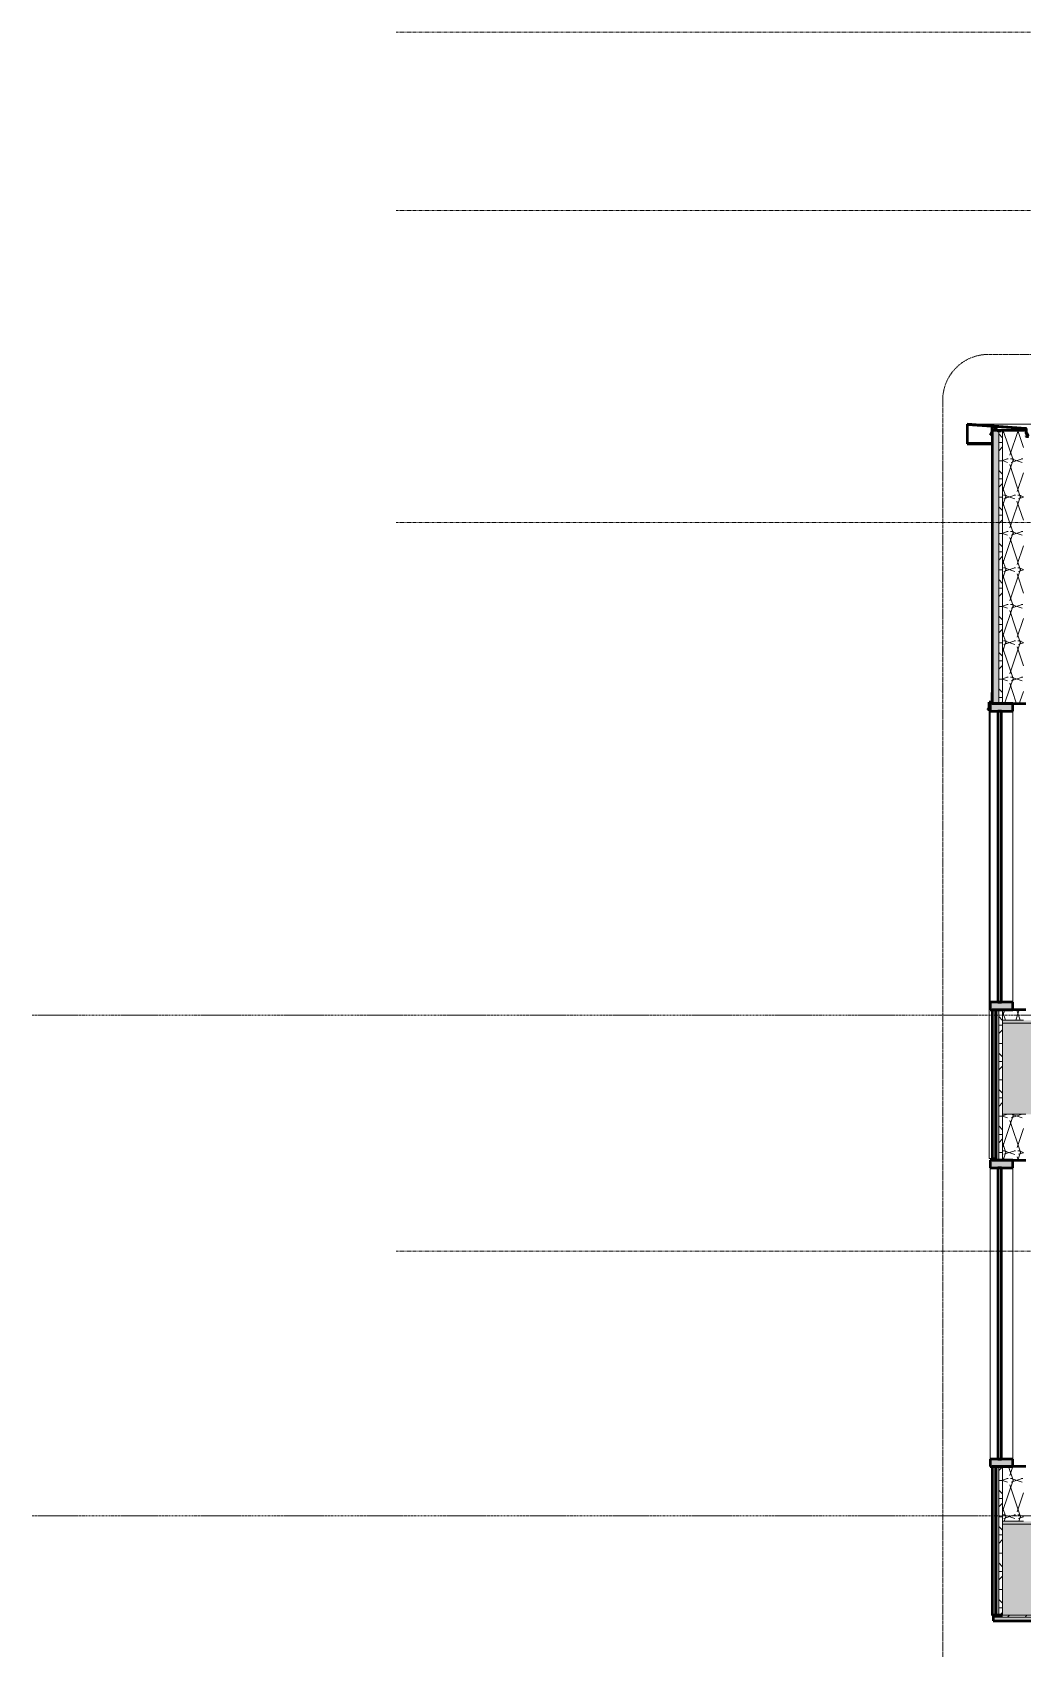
# Model space of a CAD drawing. Header units: inches. Extents: x 9610 to 16692, y -360 to 647.
# Drawn here: x 12974.3 to 13235.3, y 101 to 527 of the extents above; entities that cross this region are included whole.
import ezdxf

# ---------------------------------------------------------------- set-up
doc = ezdxf.new("R2010")
doc.units = ezdxf.units.IN
doc.header["$MEASUREMENT"] = 0
for name, pattern in [('Aligning Line 1_8_', [0.25, 0.125, -0.125]), ('Dash Dot 3_16_', [0.3125, 0.1875, -0.0625, 0, -0.0625]), ('Grid Line 1_2_', [0.875, 0.5, -0.125, 0.125, -0.125])]:
    doc.linetypes.add(name, pattern=pattern)
for name, color, linetype, lineweight in [('A-ANNO-SYMB-1', 150, 'Dash Dot 3_16_', 9), ('A-CLNG', 13, 'Continuous', 13), ('A-CLNG-2', 23, 'Continuous', 13), ('A-CLNG-3', 13, 'Continuous', 50), ('A-CLNG-PATT-1', 13, 'Continuous', 9), ('A-FLOR-4', 31, 'Continuous', 5), ('A-FLOR-LEVL-1', 51, 'Grid Line 1_2_', 9), ('A-FLOR-MCUT', 51, 'Continuous', 13), ('A-FLOR-PATT-1', 8, 'Continuous', 9), ('A-GLAZ-1', 135, 'Continuous', 13), ('A-GLAZ-2', 90, 'Continuous', 13), ('A-GLAZ-3', 27, 'Continuous', 13), ('A-GLAZ-4', 9, 'Continuous', 13), ('A-GLAZ-5', 151, 'Continuous', 50), ('A-WALL', 113, 'Continuous', 13), ('A-WALL-10', 113, 'Continuous', 50), ('A-WALL-3', 135, 'Continuous', 13), ('A-WALL-5', 254, 'Continuous', 5), ('A-WALL-6', 8, 'Continuous', 5), ('A-WALL-9', 27, 'Continuous', 13), ('A-WALL-PATT-2', 55, 'Continuous', 9), ('A-WALL-PATT-5', 111, 'Continuous', 9), ('G-ANNO-SYMB', 111, 'Aligning Line 1_8_', 9)]:
    doc.layers.add(name, color=color, linetype=linetype, lineweight=lineweight)
pattern_1 = [(0, (14416.421, 59.024), (0, 4.798), []), (315, (14416.4212, 59.024), (4.798427, 0), [6.786, -6.786]), (45, (14416.4212, 59.024), (4.798427, 0), [6.786, -6.786])]
pattern_2 = [(161.57, (14416.9012, 59.504), (-3.8399538, -1.54e-05), [0, -27.322, 3.034, 0]), (18.43, (14415.9412, 59.504), (-3.8399538, 1.54e-05), [0, -27.322, 3.034, 0]), (108.43, (14416.9012, 59.504), (1.919622, -9.6005246), [9.106, -21.25]), (71.57, (14415.9412, 59.504), (1.919622, 9.6005246), [9.106, -21.25])]

# ---------------------------------------------------------------- blocks, each defined once
blk = doc.blocks.new('Basic Wall _ EXT - FIBER CEMENT - LARGE - ___-2162460-BUILDING SECTION - NORTH_SOUTH - LOOKING WEST')
at = {"layer": 'A-WALL-9'}
blk.add_hatch(color=256, dxfattribs=at).paths.add_polyline_path([(2066.89, 348.66), (2067.17, 349.06), (2067.17, 350.44), (2067.92, 350.5), (2067.89, 350.53), (2067.14, 350.43), (2067.13, 349.01), (2066.88, 348.67)], flags=0)
at = {"layer": 'A-WALL-10'}
for p, q in [((2067.89, 350.53), (2067.14, 350.46)), ((2067.14, 350.46), (2067.14, 349.02)), ((2067.17, 350.44), (2067.92, 350.5)), ((2067.17, 349.01), (2067.17, 350.44)), ((2067.92, 353), (2067.89, 353)), ((2067.89, 353), (2067.89, 350.53)), ((2067.92, 350.5), (2067.92, 353)), ((2067.14, 349.02), (2066.86, 348.68)), ((2066.87, 348.55), (2066.9, 348.53)), ((2066.89, 348.66), (2067.17, 349.01)), ((2066.92, 348.55), (2066.89, 348.57)), ((2067.29, 348.9), (2067, 348.56)), ((2067.03, 348.54), (2067.31, 348.88)), ((2067.31, 348.88), (2067.29, 348.9))]:
    blk.add_line(p, q, dxfattribs=at)
for centre, radius, start, end in [((2066.93, 348.62), 0.0938, 140, 230), ((2066.93, 348.62), 0.0625, 140, 230), ((2066.96, 348.6), 0.0938, 230, 320), ((2066.96, 348.6), 0.0625, 230, 320)]:
    blk.add_arc(centre, radius, start, end, dxfattribs=at)
blk = doc.blocks.new('Basic Wall _ EXT - FIBER CEMENT - SMALL - ___-2145934-BUILDING SECTION - NORTH_SOUTH - LOOKING WEST')
at = {"layer": 'A-WALL-9'}
h = blk.add_hatch(color=256, dxfattribs=at)
h.paths.add_polyline_path([(2067.92, 418.54), (2067.92, 418.62), (2061.44, 418.62), (2061.44, 423.58), (2076.86, 422.49), (2076.92, 422.41), (2076.94, 422.23), (2076.94, 421.44), (2077.02, 421.44), (2076.98, 422.47), (2076.9, 422.55), (2076.8, 422.6), (2061.36, 423.66), (2061.36, 418.54), (2067.05, 418.54)], flags=0)
h.paths.add_polyline_path([(2077.22, 420.42), (2077.46, 420.53), (2077.52, 420.59), (2077.03, 421.28), (2076.99, 421.26), (2077.41, 420.59), (2077.23, 420.43)], flags=0)
h.paths.add_polyline_path([(2077.22, 420.42), (2077.06, 420.55), (2076.86, 420.64), (2076.86, 420.56), (2077.22, 420.42)], flags=0)
h.paths.add_polyline_path([(2077.23, 420.59), (2077.29, 420.64), (2076.87, 421.24), (2076.87, 421.19), (2077.23, 420.6)], flags=0)
h.paths.add_polyline_path([(2067.46, 420.79), (2067.87, 421.45), (2067.8, 421.5), (2067.39, 420.84)], flags=0)
h.paths.add_polyline_path([(2076.8, 421.39), (2076.87, 421.39), (2076.84, 421.91), (2076.75, 422.03), (2076.62, 422.08), (2075.45, 422.04), (2075.49, 422), (2076.8, 421.96), (2076.8, 421.45)], flags=0)
h.paths.add_polyline_path([(2067.92, 421.63), (2067.95, 422.9), (2068.04, 423.01), (2068.26, 422.95), (2069.33, 422.07), (2069.36, 422.1), (2068.2, 423.06), (2067.97, 423.06), (2067.84, 422.86), (2067.84, 421.63), (2067.91, 421.63)], flags=0)
h.paths.add_polyline_path([(2069.41, 422), (2069.43, 422.04), (2069.41, 422.05), (2069.37, 422.01), (2069.38, 422)], flags=0)
h.paths.add_polyline_path([(2075.49, 422.16), (2076.32, 422.16), (2076.32, 422.23), (2075.25, 422.23), (2075.25, 422.37), (2076.68, 422.37), (2076.73, 422.25), (2076.8, 422.27), (2076.73, 422.47), (2075.17, 422.44), (2075.17, 422.16), (2075.25, 422.16)], flags=0)
at = {"layer": 'A-WALL-10'}
for p, q in [((2076.8, 422.6), (2061.36, 423.66)), ((2061.36, 423.66), (2061.36, 418.54)), ((2061.44, 418.62), (2061.44, 423.58)), ((2061.44, 423.58), (2076.79, 422.52)), ((2067.84, 422.86), (2067.84, 421.63)), ((2067.92, 422), (2067.92, 422.86)), ((2068.2, 422.99), (2069.31, 422.04)), ((2069.36, 422.1), (2068.25, 423.05)), ((2070.35, 422.04), (2069.52, 422.04)), ((2069.52, 421.96), (2070.35, 421.96)), ((2070.35, 421.96), (2070.35, 422.04)), ((2076.73, 422.47), (2075.17, 422.44)), ((2075.17, 422.44), (2075.17, 422.16)), ((2075.17, 422.16), (2076.32, 422.16)), ((2075.25, 422.37), (2076.67, 422.39)), ((2075.25, 422.23), (2075.25, 422.37)), ((2076.32, 422.23), (2075.25, 422.23)), ((2076.62, 422.08), (2075.45, 422.08)), ((2075.45, 422.08), (2075.45, 422)), ((2076.32, 422.16), (2076.32, 422.23)), ((2076.67, 422.39), (2076.72, 422.24)), ((2076.72, 422.24), (2076.8, 422.27)), ((2076.8, 422.27), (2076.73, 422.47)), ((2076.87, 421.39), (2076.87, 421.83)), ((2076.94, 422.35), (2076.94, 421.44)), ((2077.02, 421.44), (2077.02, 422.35)), ((2061.36, 418.54), (2067.92, 418.54)), ((2067.92, 418.62), (2061.44, 418.62)), ((2067.8, 421.5), (2067.39, 420.84)), ((2067.39, 420.84), (2067.46, 420.79)), ((2067.46, 420.79), (2067.87, 421.45)), ((2076.86, 420.64), (2076.83, 420.57)), ((2076.83, 420.57), (2077.1, 420.44)), ((2076.84, 421.22), (2077.23, 420.59)), ((2077.14, 420.51), (2076.86, 420.64)), ((2077.3, 420.63), (2076.91, 421.26)), ((2076.99, 421.26), (2077.42, 420.6)), ((2077.53, 420.57), (2077.06, 421.3)), ((2077.23, 420.59), (2077.3, 420.63)), ((2077.42, 420.6), (2077.3, 420.52)), ((2077.34, 420.45), (2077.53, 420.57))]:
    blk.add_line(p, q, dxfattribs=at)
for centre, radius, start, end in [((2068.09, 422.86), 0.25, 49.2771, 180), ((2068.09, 422.86), 0.171, 49.2771, 180), ((2069.52, 422.29), 0.329, 229.2771, 270), ((2069.52, 422.29), 0.25, 229.2771, 270), ((2076.62, 421.83), 0.25, 0, 90), ((2076.62, 421.83), 0.171, 0, 90), ((2076.77, 422.35), 0.171, 0, 82.4457), ((2076.77, 422.35), 0.25, 0, 83.0705), ((2067.59, 421.63), 0.25, 328.2381, 0), ((2067.59, 421.63), 0.329, 328.2381, 0), ((2077.12, 421.39), 0.329, 180, 211.4324), ((2077.12, 421.39), 0.25, 180, 211.4324), ((2077.27, 421.44), 0.329, 180, 212.826), ((2077.27, 421.44), 0.25, 180, 212.826), ((2077.21, 420.67), 0.25, 244.1745, 302.0105), ((2077.21, 420.67), 0.171, 244.1745, 302.0105)]:
    blk.add_arc(centre, radius, start, end, dxfattribs=at)
at = {"layer": 'A-WALL-3'}
for p, q in [((2067.92, 421.63), (2067.92, 422)), ((2075.45, 422), (2076.17, 422)), ((2076.17, 422), (2076.62, 422)), ((2076.79, 421.83), (2076.79, 421.39)), ((2067.92, 418.54), (2067.92, 418.62))]:
    blk.add_line(p, q, dxfattribs=at)
blk = doc.blocks.new('_THE_ WINDOW _ DOOR - Window - 2nd Floor-2113391-BUILDING SECTION - NORTH_SOUTH - LOOKING WEST')
at = {"layer": 'A-GLAZ-2'}
blk.add_hatch(color=256, dxfattribs=at).paths.add_polyline_path([(2070.42, 151), (2070.42, 227.75), (2069.42, 227.75), (2069.42, 151), (2070.24, 151)], flags=0)
at = {"layer": 'A-GLAZ-3'}
h = blk.add_hatch(color=256, dxfattribs=at)
h.paths.add_polyline_path([(2070.29, 149), (2073.42, 149), (2073.42, 151), (2067.42, 151), (2067.42, 149), (2069.67, 149)], flags=0)
h.paths.add_polyline_path([(2067.99, 227.75), (2073.42, 227.75), (2073.42, 229.75), (2067.42, 229.75), (2067.42, 227.75), (2067.95, 227.75)], flags=0)
at = {"layer": 'A-GLAZ-4'}
blk.add_hatch(color=256, dxfattribs=at).paths.add_polyline_path([(2067.92, 109.75), (2068.92, 109.75), (2068.92, 149), (2067.92, 149), (2067.92, 109.87)], flags=0)
at = {"layer": 'A-GLAZ-1'}
for p, q in [((2067.42, 151), (2067.42, 227.75)), ((2073.42, 227.75), (2073.42, 151))]:
    blk.add_line(p, q, dxfattribs=at)
at = {"layer": 'A-GLAZ-5'}
for p, q in [((2073.42, 229.75), (2067.42, 229.75)), ((2067.42, 229.75), (2067.42, 227.75)), ((2067.42, 227.75), (2073.42, 227.75)), ((2069.42, 227.75), (2069.42, 151)), ((2070.42, 227.75), (2069.42, 227.75)), ((2070.42, 151), (2070.42, 227.75)), ((2073.42, 227.75), (2073.42, 229.75)), ((2073.42, 151), (2067.42, 151)), ((2067.42, 151), (2067.42, 149)), ((2069.42, 151), (2070.42, 151)), ((2073.42, 149), (2073.42, 151)), ((2067.42, 149), (2073.42, 149)), ((2068.92, 149), (2067.92, 149)), ((2067.92, 149), (2067.92, 109.75)), ((2068.92, 109.75), (2068.92, 149)), ((2067.92, 109.75), (2068.92, 109.75))]:
    blk.add_line(p, q, dxfattribs=at)
blk = doc.blocks.new('_THE_ WINDOW _ DOOR - Window - 3rd Floor-2113392-BUILDING SECTION - NORTH_SOUTH - LOOKING WEST')
at = {"layer": 'A-GLAZ-2'}
blk.add_hatch(color=256, dxfattribs=at).paths.add_polyline_path([(2070.42, 271.37), (2070.42, 348.12), (2069.42, 348.12), (2069.42, 271.37)], flags=0)
at = {"layer": 'A-GLAZ-3'}
h = blk.add_hatch(color=256, dxfattribs=at)
h.paths.add_polyline_path([(2070.42, 269.37), (2073.42, 269.37), (2073.42, 271.37), (2067.42, 271.37), (2067.42, 269.37), (2069.67, 269.37)], flags=0)
h.paths.add_polyline_path([(2067.92, 348.12), (2073.42, 348.12), (2073.42, 350.12), (2067.42, 350.12), (2067.42, 348.12)], flags=0)
at = {"layer": 'A-GLAZ-4'}
blk.add_hatch(color=256, dxfattribs=at).paths.add_polyline_path([(2067.92, 230.12), (2068.92, 230.12), (2068.92, 269.37), (2067.92, 269.37), (2067.92, 230.19)], flags=0)
at = {"layer": 'A-GLAZ-1'}
for p, q in [((2067.42, 271.37), (2067.42, 348.12)), ((2073.42, 348.12), (2073.42, 271.37))]:
    blk.add_line(p, q, dxfattribs=at)
at = {"layer": 'A-GLAZ-5'}
for p, q in [((2073.42, 350.12), (2067.42, 350.12)), ((2067.42, 350.12), (2067.42, 348.12)), ((2073.42, 348.12), (2073.42, 350.12)), ((2067.42, 348.12), (2073.42, 348.12)), ((2069.42, 348.12), (2069.42, 271.37)), ((2070.42, 348.12), (2069.42, 348.12)), ((2070.42, 271.37), (2070.42, 348.12)), ((2073.42, 271.37), (2067.42, 271.37)), ((2067.42, 271.37), (2067.42, 269.37)), ((2067.42, 269.37), (2073.42, 269.37)), ((2068.92, 269.37), (2067.92, 269.37)), ((2067.92, 269.37), (2067.92, 230.12)), ((2068.92, 230.12), (2068.92, 269.37)), ((2069.42, 271.37), (2070.42, 271.37)), ((2073.42, 269.37), (2073.42, 271.37)), ((2067.92, 230.12), (2068.92, 230.12))]:
    blk.add_line(p, q, dxfattribs=at)
blk = doc.blocks.new('Basic Wall _ EXT - FIBER CEMENT - LARGE - ___-2162463-BUILDING SECTION - NORTH_SOUTH - LOOKING WEST')
at = {"layer": 'A-WALL-3'}
for p, q in [((2067.17, 350.44), (2067.92, 350.44)), ((2066.87, 348.55), (2066.9, 348.53)), ((2066.92, 348.55), (2066.89, 348.57)), ((2066.96, 348.51), (2067.17, 348.51))]:
    blk.add_line(p, q, dxfattribs=at)
at = {"layer": 'A-WALL-3', "flags": 128}
for points in [[(2066.86, 348.68), (2066.85, 348.66), (2066.84, 348.64), (2066.84, 348.61), (2066.84, 348.59), (2066.86, 348.57), (2066.87, 348.55)], [(2066.89, 348.57), (2066.88, 348.59), (2066.87, 348.6), (2066.87, 348.62), (2066.87, 348.63), (2066.88, 348.65), (2066.89, 348.66)], [(2066.9, 348.53), (2066.92, 348.52), (2066.94, 348.51), (2066.97, 348.51), (2066.99, 348.51), (2067.01, 348.52), (2067.03, 348.54)], [(2066.95, 348.54), (2066.93, 348.54), (2066.92, 348.55)], [(2067, 348.56), (2066.99, 348.55), (2066.98, 348.54), (2066.96, 348.54), (2066.96, 348.54)]]:
    blk.add_lwpolyline(points, dxfattribs=at)
blk = doc.blocks.new('Basic Wall _ EXT - FIBER CEMENT - SMALL - ___-2145937-BUILDING SECTION - NORTH_SOUTH - LOOKING WEST')
at = {"layer": 'A-WALL-3'}
for p, q in [((3867.29, 423.66), (2061.36, 423.66)), ((2068.24, 423.11), (2068.09, 423.11)), ((2069.31, 422.04), (2069.37, 422)), ((2070.35, 422.04), (2075.45, 422.04)), ((2075.25, 422.37), (2076.68, 422.37)), ((2067.46, 420.79), (2067.92, 420.79))]:
    blk.add_line(p, q, dxfattribs=at)
at = {"layer": 'A-WALL-3', "flags": 128}
for points in [[(2068.25, 423.05), (2068.2, 423.09), (2068.14, 423.11), (2068.08, 423.11), (2068.02, 423.1), (2067.96, 423.07), (2067.91, 423.03), (2067.87, 422.98), (2067.85, 422.92), (2067.84, 422.86)], [(2069.52, 422.04), (2069.46, 422.05), (2069.41, 422.07), (2069.36, 422.1)], [(2067.84, 421.63), (2067.84, 421.58), (2067.82, 421.54), (2067.8, 421.5)], [(2067.87, 421.45), (2067.9, 421.51), (2067.91, 421.57), (2067.92, 421.63)]]:
    blk.add_lwpolyline(points, dxfattribs=at)

msp = doc.modelspace()

# ---------------------------------------------------------------- hatches: boundary and pattern name
at = {"layer": 'A-CLNG-2'}
h = msp.add_hatch(color=256, dxfattribs=at)
h.paths.add_polyline_path([(13228.274, 108.375), (13257.139, 108.375), (13257.139, 109.375), (13227.489, 109.375), (13227.489, 108.375), (13228.239, 108.375)], flags=0)
h.paths.add_polyline_path([(14994.9257, 108.375), (15019.789, 108.375), (15019.789, 109.375), (14990.139, 109.375), (14990.139, 108.375)], flags=0)
at = {"layer": 'A-CLNG-PATT-1'}
h = msp.add_hatch(dxfattribs=at)
h.set_pattern_fill('FP_48', color=256, style=0, pattern_type=2)
h.set_pattern_definition([(45, (14416.421, 59.024), (-9.50352, 9.50352), []), (45, (14416.421, 73.424), (-9.50352, 9.50352), [])])
h.paths.add_polyline_path([(13228.2485, 109.375), (13257.139, 109.375), (13257.139, 109.875), (13229.989, 109.875), (13228.989, 109.75), (13227.489, 109.75), (13227.489, 109.375), (13228.239, 109.375)], flags=0)
h.paths.add_polyline_path([(14994.9257, 109.375), (15019.789, 109.375), (15019.789, 109.875), (14990.139, 109.8727), (14990.139, 109.375)], flags=0)
at = {"layer": 'A-FLOR-4'}
h = msp.add_hatch(color=256, dxfattribs=at)
h.paths.add_polyline_path([(13229.989, 241.875), (13683.639, 241.875), (13683.639, 265.875), (13229.989, 265.875), (13229.989, 251.9236)], flags=0)
h.paths.add_polyline_path([(15017.289, 241.875), (15017.289, 265.875), (13795.639, 265.875), (13795.639, 241.875), (15014.6954, 241.875)], flags=0)
h = msp.add_hatch(color=256, dxfattribs=at)
h.paths.add_polyline_path([(13475.3994, 109.875), (13683.639, 109.875), (13683.639, 133.875), (13229.989, 133.875), (13229.989, 109.875), (13407.8649, 109.875)], flags=0)
h.paths.add_polyline_path([(14015.6754, 109.875), (15017.289, 109.875), (15017.289, 133.875), (13859.639, 133.875), (13859.639, 109.875), (13981.9082, 109.875)], flags=0)
at = {"layer": 'A-FLOR-PATT-1'}
h = msp.add_hatch(dxfattribs=at)
h.set_pattern_fill('FP_45', color=256, style=0, pattern_type=2)
h.set_pattern_definition(pattern_1)
h.paths.add_polyline_path([(15017.289, 265.875), (15017.289, 266.625), (13795.639, 266.625), (13795.639, 265.875), (15016.0302, 265.875)], flags=0)
h.paths.add_polyline_path([(13232.5515, 265.875), (13683.639, 265.875), (13683.639, 266.625), (13229.989, 266.625), (13229.989, 265.875)], flags=0)
h = msp.add_hatch(dxfattribs=at)
h.set_pattern_fill('FP_45', color=256, style=0, pattern_type=2)
h.set_pattern_definition(pattern_1)
h.paths.add_polyline_path([(15017.289, 133.875), (15017.289, 134.625), (13859.639, 134.625), (13859.639, 133.875), (15011.8093, 133.875)], flags=0)
h.paths.add_polyline_path([(13475.3994, 133.875), (13683.639, 133.875), (13683.639, 134.625), (13229.989, 134.625), (13229.989, 133.875), (13467.9533, 133.875)], flags=0)
at = {"layer": 'A-WALL-5'}
h = msp.add_hatch(color=256, dxfattribs=at)
h.paths.add_polyline_path([(13227.3896, 229.75), (13227.489, 229.75), (13227.489, 230.125), (13227.239, 230.125), (13227.2499, 229.75)], flags=0)
h.paths.add_polyline_path([(13227.239, 350.125), (13227.489, 350.1356), (13227.489, 350.5), (13227.239, 350.5), (13227.239, 350.4353)], flags=0)
at = {"layer": 'A-WALL-6'}
for points in [[(13227.239, 350.5), (13227.489, 350.5009), (13227.489, 422), (13227.239, 422), (13227.239, 350.5009)], [(13228.989, 350.5), (13228.989, 422), (13227.489, 422), (13227.489, 350.5)]]:
    msp.add_hatch(color=256, dxfattribs=at).paths.add_polyline_path(points, flags=0)
h = msp.add_hatch(color=256, dxfattribs=at)
h.paths.add_polyline_path([(13228.989, 109.75), (13228.989, 149), (13228.239, 149), (13228.239, 109.75)], flags=0)
h.paths.add_polyline_path([(13228.2318, 229.75), (13228.989, 229.75), (13228.989, 269.375), (13228.239, 269.375), (13228.239, 230.125), (13227.489, 230.125), (13227.489, 229.75)], flags=0)
h.paths.add_polyline_path([(13227.489, 350.125), (13228.989, 350.125), (13228.989, 350.5), (13227.489, 350.5), (13227.489, 350.1356)], flags=0)
at = {"layer": 'A-WALL-PATT-2'}
h = msp.add_hatch(dxfattribs=at)
h.set_pattern_fill('FP_55', color=256, style=0, pattern_type=2)
h.set_pattern_definition([(90, (13356.061, 268), (-19.685, 1e-15), [24, 0, 0, 0])])
h.paths.add_polyline_path([(13227.239, 230.1875), (13227.239, 269.375), (13226.739, 269.375), (13226.739, 350.0625), (13226.489, 350.0625), (13226.489, 348.7625), (13226.489, 348.7139), (13226.489, 230.1875)], flags=0)
h.paths.add_polyline_path([(13236.114, 273.5), (13247.11, 273.5), (13247.11, 347.375), (13236.114, 347.375), (13236.114, 297.7716)], flags=0)
h.paths.add_polyline_path([(13248.61, 273.5), (13266.7936, 273.5), (13266.7936, 347.375), (13248.61, 347.375), (13248.61, 297.7716)], flags=0)
h.paths.add_polyline_path([(13268.2936, 273.5), (13272.114, 273.5), (13272.114, 302.5), (13286.4772, 302.5), (13286.4772, 347.375), (13268.2936, 347.375), (13268.2936, 297.7716)], flags=0)
h.paths.add_polyline_path([(13287.9772, 302.5), (13306.1608, 302.5), (13306.1608, 347.375), (13287.9772, 347.375), (13287.9772, 343.6196)], flags=0)
h.paths.add_polyline_path([(13307.6608, 302.5), (13325.8444, 302.5), (13325.8444, 347.375), (13307.6608, 347.375), (13307.6608, 303.5026)], flags=0)
h.paths.add_polyline_path([(13333.689, 302.5), (13333.689, 347.375), (13327.3444, 347.375), (13327.3444, 302.5), (13331.8886, 302.5)], flags=0)
at = {"layer": 'A-WALL-PATT-5'}
h = msp.add_hatch(dxfattribs=at)
h.set_pattern_fill('FP_45', color=256, style=0, pattern_type=2)
h.set_pattern_definition(pattern_1)
h.paths.add_polyline_path([(13229.989, 350.5), (13229.989, 422), (13228.989, 422), (13228.989, 350.5)], flags=0)
h = msp.add_hatch(dxfattribs=at)
h.set_pattern_fill('FP_47', color=256, style=0, pattern_type=2)
h.set_pattern_definition(pattern_2)
h.paths.add_polyline_path([(13229.989, 350.5), (13235.489, 350.5009), (13235.489, 422), (13229.989, 422), (13229.989, 350.5009)], flags=0)
h = msp.add_hatch(dxfattribs=at)
h.set_pattern_fill('FP_45', color=256, style=0, pattern_type=2)
h.set_pattern_definition(pattern_1)
h.paths.add_polyline_path([(13228.989, 109.75), (13229.989, 109.875), (13229.989, 149), (13228.989, 149), (13228.989, 109.875)], flags=0)
h.paths.add_polyline_path([(13229.989, 229.75), (13229.989, 269.375), (13228.989, 269.375), (13228.989, 229.75)], flags=0)
h.paths.add_polyline_path([(13229.1765, 350.125), (13229.989, 350.125), (13229.989, 350.5), (13228.989, 350.5), (13228.989, 350.125)], flags=0)
h = msp.add_hatch(dxfattribs=at)
h.set_pattern_fill('FP_47', color=256, style=0, pattern_type=2)
h.set_pattern_definition(pattern_2)
h.paths.add_polyline_path([(13233.6059, 134.625), (13235.489, 134.625), (13235.489, 149), (13229.989, 149), (13230.02, 134.625)], flags=0)
h.paths.add_polyline_path([(13229.989, 229.75), (13235.489, 229.75), (13235.489, 241.875), (13229.989, 241.875), (13229.989, 230.125)], flags=0)
h.paths.add_polyline_path([(13229.989, 266.625), (13235.489, 266.625), (13235.489, 269.375), (13229.989, 269.375), (13229.989, 268)], flags=0)
h.paths.add_polyline_path([(13235.489, 350.125), (13235.489, 350.5), (13229.989, 350.5), (13229.989, 350.125), (13232.739, 350.125)], flags=0)

# ---------------------------------------------------------------- linework, layer by layer
at = {"layer": 'A-ANNO-SYMB-1'}
for p, q in [((13261.6251, 442.0801), (13226.2374, 442.0801)), ((13214.2374, 430.0801), (13214.2374, -131.6414))]:
    msp.add_line(p, q, dxfattribs=at)
msp.add_arc((13226.2374, 430.0801), 12, 90, 180, dxfattribs=at)
at = {"layer": 'A-CLNG'}
for p, q in [((13257.139, 109.375), (13227.489, 109.375)), ((13257.139, 109.875), (13229.989, 109.875))]:
    msp.add_line(p, q, dxfattribs=at)
at = {"layer": 'A-CLNG-3'}
for p, q in [((13229.989, 109.875), (13227.489, 109.875)), ((13227.489, 109.875), (13227.489, 108.375)), ((13227.489, 108.375), (13257.139, 108.375))]:
    msp.add_line(p, q, dxfattribs=at)
at = {"layer": 'A-FLOR-LEVL-1'}
for p, q in [((12974.2716, 268), (15327.2797, 268)), ((12974.2716, 136), (15327.2797, 136))]:
    msp.add_line(p, q, dxfattribs=at)
at = {"layer": 'A-FLOR-MCUT'}
for p, q in [((13683.639, 265.875), (13229.989, 265.875)), ((13229.989, 134.625), (13229.989, 109.875)), ((13683.639, 133.875), (13229.989, 133.875))]:
    msp.add_line(p, q, dxfattribs=at)
at = {"layer": 'A-WALL'}
for p, q in [((13227.489, 422), (13227.489, 350.125)), ((13228.989, 422), (13228.989, 350.125)), ((13229.989, 422), (13229.989, 350.125)), ((13227.489, 350.5), (13227.239, 350.5)), ((13228.989, 269.375), (13228.989, 229.75)), ((13229.989, 229.75), (13229.989, 269.375)), ((13229.989, 266.625), (13235.489, 266.625)), ((13236.114, 241.875), (13229.989, 241.875)), ((13227.489, 230.125), (13227.489, 229.75)), ((13228.989, 149), (13228.989, 109.75)), ((13229.989, 149), (13229.989, 134.625)), ((13229.989, 134.625), (13235.489, 134.625))]:
    msp.add_line(p, q, dxfattribs=at)
at = {"layer": 'A-WALL-10'}
for p, q in [((13234.7677, 422), (13227.239, 422)), ((13227.239, 421.6275), (13227.239, 418.6175)), ((13227.239, 418.5388), (13227.239, 350.125)), ((13227.239, 350.125), (13236.114, 350.125)), ((13236.114, 269.375), (13228.239, 269.375)), ((13228.239, 269.375), (13228.239, 230.125)), ((13228.239, 230.125), (13227.239, 230.125)), ((13227.239, 230.125), (13227.239, 229.75)), ((13227.239, 229.75), (13236.114, 229.75)), ((13236.114, 149), (13228.239, 149)), ((13228.239, 149), (13228.239, 109.75)), ((13228.239, 109.75), (13229.989, 109.75)), ((13229.989, 109.75), (13229.989, 109.875))]:
    msp.add_line(p, q, dxfattribs=at)
at = {"layer": 'A-WALL-3'}
for p, q in [((13227.239, 422), (13227.239, 421.6275)), ((13235.9388, 422), (13234.7677, 422)), ((13227.239, 418.6175), (13227.239, 418.5388)), ((13226.739, 350.0625), (13226.489, 350.0625)), ((13226.489, 349.0056), (13226.489, 348.7625)), ((13226.489, 348.7139), (13226.489, 230.1875)), ((13226.489, 230.1875), (13227.239, 230.1875))]:
    msp.add_line(p, q, dxfattribs=at)
at = {"layer": 'G-ANNO-SYMB'}
for p, q in [((13070.1924, 526.9531), (15231.2964, 526.9531)), ((13070.1924, 480), (15231.2964, 480)), ((13070.1924, 397.7608), (15231.2964, 397.7608)), ((13070.1924, 205.7608), (15231.2964, 205.7608))]:
    msp.add_line(p, q, dxfattribs=at)

# ---------------------------------------------------------------- block references
at = {"layer": 'A-GLAZ-1'}
for name in ['_THE_ WINDOW _ DOOR - Window - 3rd Floor-2113392-BUILDING SECTION - NORTH_SOUTH - LOOKING WEST', '_THE_ WINDOW _ DOOR - Window - 2nd Floor-2113391-BUILDING SECTION - NORTH_SOUTH - LOOKING WEST']:
    msp.add_blockref(name, (11159.3152, 0), dxfattribs=at)
at = {"layer": 'A-WALL-3'}
for name in ['Basic Wall _ EXT - FIBER CEMENT - SMALL - ___-2145934-BUILDING SECTION - NORTH_SOUTH - LOOKING WEST', 'Basic Wall _ EXT - FIBER CEMENT - SMALL - ___-2145937-BUILDING SECTION - NORTH_SOUTH - LOOKING WEST', 'Basic Wall _ EXT - FIBER CEMENT - LARGE - ___-2162460-BUILDING SECTION - NORTH_SOUTH - LOOKING WEST', 'Basic Wall _ EXT - FIBER CEMENT - LARGE - ___-2162463-BUILDING SECTION - NORTH_SOUTH - LOOKING WEST']:
    msp.add_blockref(name, (11159.3152, 0), dxfattribs=at)

doc.saveas('drawing.dxf')
